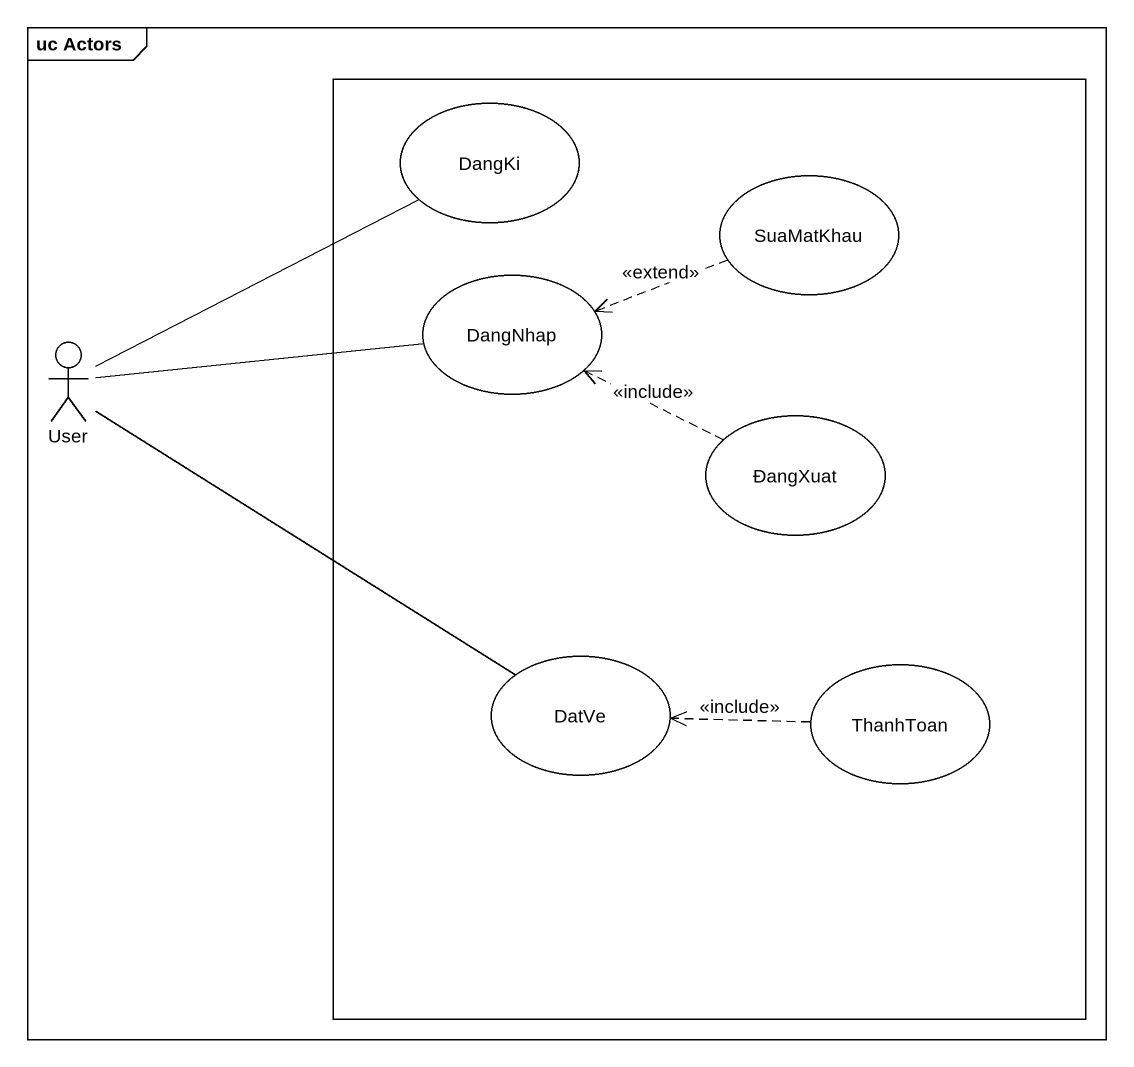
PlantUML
@startuml
mainframe uc Actors
rectangle " " as rectangle1 {
  usecase DangKi
  usecase SuaMatKhau
  usecase DangNhap
  usecase ÐangXuat
  usecase DatVe
  usecase ThanhToan
}
actor User
SuaMatKhau .left.> DangNhap : <<extend>>
User -right- DangKi
User -right- DangNhap
User -- DatVe
ÐangXuat .left.> DangNhap : <<include>>
ThanhToan .left.> DatVe : <<include>>
@enduml
